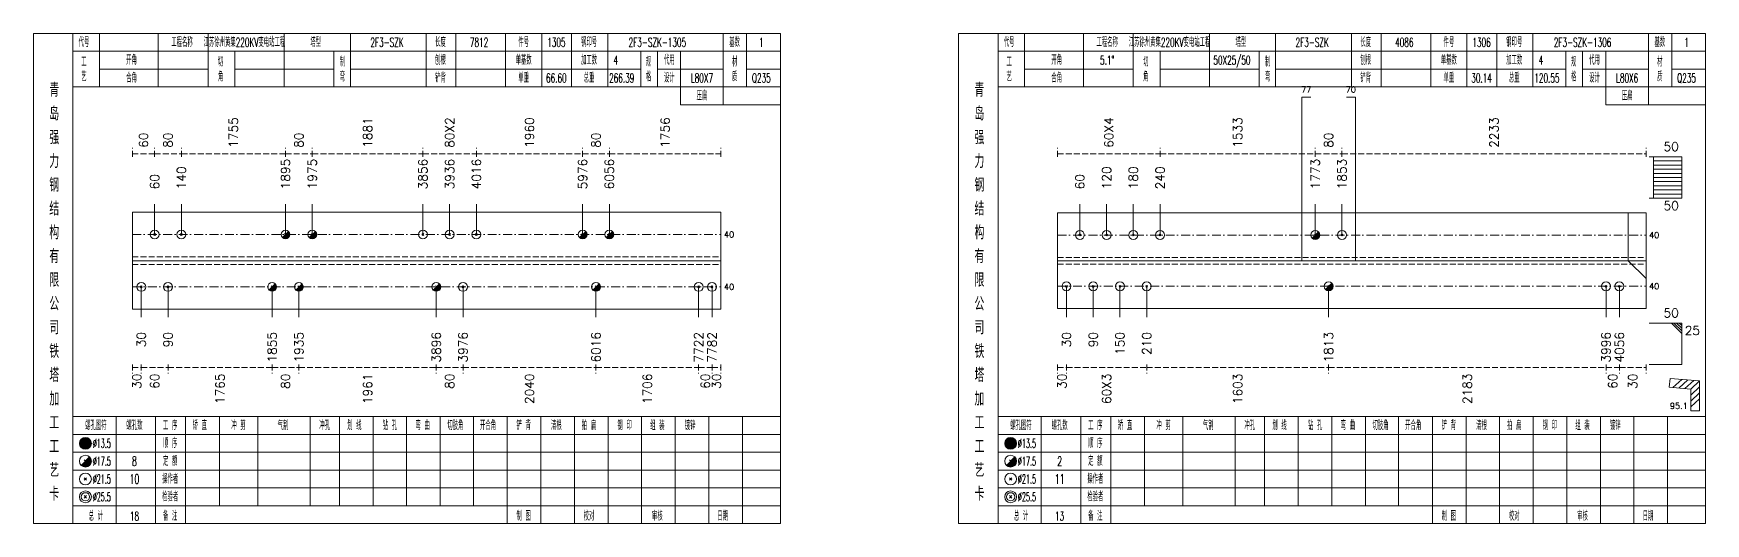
# Model space of a CAD drawing. Extents: x 0 to 4623, y -1159 to 4890.
# Drawn here: x 2803 to 3365, y 450 to 615 of the extents above; entities that cross this region are included whole.
import ezdxf
from ezdxf.enums import TextEntityAlignment as Align

# ---------------------------------------------------------------- set-up
doc = ezdxf.new("R2010")
doc.units = 0
doc.header["$MEASUREMENT"] = 0
doc.linetypes.add('一点画线', pattern=[5.2, 3, -1, 0.2, -1])
doc.linetypes.add('虚线', pattern=[2.75, 2, -0.75])
doc.layers.get('0').update_dxf_attribs({"linetype": 'CONTINUOUS', "lineweight": 25})
for name, color, linetype, lineweight in [('1', 7, 'CONTINUOUS', 25), ('2', 7, 'CONTINUOUS', 25), ('4', 7, 'CONTINUOUS', 25), ('5', 7, 'CONTINUOUS', 25)]:
    doc.layers.add(name, color=color, linetype=linetype, lineweight=lineweight)
doc.styles.get("Standard").update_dxf_attribs({"font": 'simplex.shx', "width": 0.7, "height": 3, "bigfont": 'gbhzfs.shx'})

# ---------------------------------------------------------------- blocks, each defined once
blk = doc.blocks.new('孔21.5')
at = {"layer": '5', "color": 7, "linetype": 'Continuous', "lineweight": 13}
for p, q in [((-0.2, -0.2), (0.2, 0.2)), ((-0.2, 0.2), (0.2, -0.2))]:
    blk.add_line(p, q, dxfattribs=at)
blk.add_circle((0, 0), 1, dxfattribs=at)
blk = doc.blocks.new('孔17.5')
at = {"layer": '5', "color": 7, "linetype": 'Continuous', "lineweight": 13}
for p, q in [((-0.707, -0.707), (0.707, 0.707)), ((-0.2, 0.2), (0.2, -0.2))]:
    blk.add_line(p, q, dxfattribs=at)
blk.add_circle((0, 0), 1, dxfattribs=at)
for radius in [0.9, 0.8, 0.7, 0.6, 0.5, 0.4, 0.3, 0.2, 0.1]:
    blk.add_arc((0, 0), radius, 225, 45, dxfattribs=at)

msp = doc.modelspace()

# ---------------------------------------------------------------- linework, layer by layer
at = {"color": 8, "linetype": '虚线', "lineweight": 9}
for p, q in [((2835.9, 573.5), (2835.9, 576.5)), ((2835.9, 574.5), (2843.4, 574.5)), ((2843.4, 573.5), (2843.4, 576.5)), ((2843.4, 573.5), (2843.4, 576.5)), ((2843.4, 574.5), (2852.4, 574.5)), ((2852.4, 573.5), (2852.4, 576.5)), ((2852.4, 573.5), (2852.4, 576.5)), ((2852.4, 574.5), (2887.44, 574.5)), ((2887.44, 573.5), (2887.44, 576.5)), ((2887.44, 573.5), (2887.44, 576.5)), ((2887.44, 574.5), (2896.44, 574.5)), ((2896.44, 573.5), (2896.44, 576.5)), ((2896.44, 573.5), (2896.44, 576.5)), ((2896.44, 574.5), (2933.682, 574.5)), ((2933.682, 573.5), (2933.682, 576.5)), ((2933.682, 573.5), (2933.682, 576.5)), ((2933.682, 574.5), (2951.682, 574.5)), ((2951.682, 573.5), (2951.682, 576.5)), ((2951.682, 573.5), (2951.682, 576.5)), ((2951.682, 574.5), (2987.442, 574.5)), ((2987.442, 573.5), (2987.442, 576.5)), ((2987.442, 573.5), (2987.442, 576.5)), ((2987.442, 574.5), (2996.442, 574.5)), ((2996.442, 573.5), (2996.442, 576.5)), ((2996.442, 573.5), (2996.442, 576.5)), ((2996.442, 574.5), (3034, 574.5)), ((3034, 573.5), (3034, 576.5)), ((3147.3, 573.5), (3147.3, 576.5)), ((3147.3, 574.5), (3181.8, 574.5)), ((3181.8, 573.5), (3181.8, 576.5)), ((3181.8, 573.5), (3181.8, 576.5)), ((3181.8, 574.5), (3234.027, 574.5)), ((3234.027, 573.5), (3234.027, 576.5)), ((3234.027, 573.5), (3234.027, 576.5)), ((3234.027, 574.5), (3243.027, 574.5)), ((3243.027, 573.5), (3243.027, 576.5)), ((3243.027, 573.5), (3243.027, 576.5)), ((3243.027, 574.5), (3345.4, 574.5)), ((3345.4, 573.5), (3345.4, 576.5)), ((2835.9, 503.5), (2835.9, 500.5)), ((2835.9, 502.5), (2838.9, 502.5)), ((2838.9, 503.5), (2838.9, 500.5)), ((2838.9, 503.5), (2838.9, 500.5)), ((2838.9, 502.5), (2847.9, 502.5)), ((2847.9, 503.5), (2847.9, 500.5)), ((2847.9, 503.5), (2847.9, 500.5)), ((2847.9, 502.5), (2882.94, 502.5)), ((2882.94, 503.5), (2882.94, 500.5)), ((2882.94, 503.5), (2882.94, 500.5)), ((2882.94, 502.5), (2891.94, 502.5)), ((2891.94, 503.5), (2891.94, 500.5)), ((2891.94, 503.5), (2891.94, 500.5)), ((2891.94, 502.5), (2938.182, 502.5)), ((2938.182, 503.5), (2938.182, 500.5)), ((2938.182, 503.5), (2938.182, 500.5)), ((2938.182, 502.5), (2947.182, 502.5)), ((2947.182, 503.5), (2947.182, 500.5)), ((2947.182, 503.5), (2947.182, 500.5)), ((2947.182, 502.5), (2991.942, 502.5)), ((2991.942, 503.5), (2991.942, 500.5)), ((2991.942, 503.5), (2991.942, 500.5)), ((2991.942, 502.5), (3026.5, 502.5)), ((3026.5, 503.5), (3026.5, 500.5)), ((3026.5, 503.5), (3026.5, 500.5)), ((3026.5, 502.5), (3031, 502.5)), ((3031, 503.5), (3031, 500.5)), ((3031, 503.5), (3031, 500.5)), ((3031, 502.5), (3034, 502.5)), ((3034, 503.5), (3034, 500.5)), ((3147.3, 503.5), (3147.3, 500.5)), ((3147.3, 502.5), (3150.3, 502.5)), ((3150.3, 503.5), (3150.3, 500.5)), ((3150.3, 503.5), (3150.3, 500.5)), ((3150.3, 502.5), (3177.3, 502.5)), ((3177.3, 503.5), (3177.3, 500.5)), ((3177.3, 503.5), (3177.3, 500.5)), ((3177.3, 502.5), (3238.527, 502.5)), ((3238.527, 503.5), (3238.527, 500.5)), ((3238.527, 503.5), (3238.527, 500.5)), ((3238.527, 502.5), (3331.9, 502.5)), ((3331.9, 503.5), (3331.9, 500.5)), ((3331.9, 503.5), (3331.9, 500.5)), ((3331.9, 502.5), (3336.4, 502.5)), ((3336.4, 503.5), (3336.4, 500.5)), ((3336.4, 503.5), (3336.4, 500.5)), ((3336.4, 502.5), (3345.4, 502.5)), ((3345.4, 503.5), (3345.4, 500.5))]:
    msp.add_line(p, q, dxfattribs=at)
at = {"color": 7, "linetype": 'Continuous', "lineweight": 13}
for p, q in [((3357.4, 573.5), (3346.4, 573.5)), ((3347.9, 559.5), (3347.9, 573.5)), ((3357.4, 572.1), (3347.9, 572.1)), ((3357.4, 570.7), (3347.9, 570.7)), ((3357.4, 569.3), (3347.9, 569.3)), ((3357.4, 559.5), (3357.4, 573.5)), ((3357.4, 567.9), (3347.9, 567.9)), ((3357.4, 566.5), (3347.9, 566.5)), ((3357.4, 565.1), (3347.9, 565.1)), ((3357.4, 563.7), (3347.9, 563.7)), ((2843.4, 547.312), (2843.4, 557.5)), ((2852.4, 547.312), (2852.4, 557.5)), ((2887.44, 547.312), (2887.44, 557.5)), ((2896.44, 547.312), (2896.44, 557.5)), ((2933.682, 547.312), (2933.682, 557.5)), ((2942.682, 547.312), (2942.682, 557.5)), ((2951.682, 547.312), (2951.682, 557.5)), ((2987.442, 547.312), (2987.442, 557.5)), ((2996.442, 547.312), (2996.442, 557.5)), ((3154.8, 547.125), (3154.8, 557.5)), ((3163.8, 547.125), (3163.8, 557.5)), ((3172.8, 547.125), (3172.8, 557.5)), ((3181.8, 547.125), (3181.8, 557.5)), ((3234.027, 547.125), (3234.027, 557.5)), ((3243.027, 547.125), (3243.027, 557.5)), ((3357.4, 559.5), (3346.4, 559.5)), ((3357.4, 562.3), (3347.9, 562.3)), ((3357.4, 560.9), (3347.9, 560.9)), ((3339.4, 538.5), (3339.4, 554.625)), ((3345.4, 532.5), (3339.4, 538.5)), ((2838.9, 529.688), (2838.9, 519.5)), ((2847.9, 529.688), (2847.9, 519.5)), ((2882.94, 529.688), (2882.94, 519.5)), ((2891.94, 529.688), (2891.94, 519.5)), ((2938.182, 529.688), (2938.182, 519.5)), ((2947.182, 529.688), (2947.182, 519.5)), ((2991.942, 529.688), (2991.942, 519.5)), ((3026.5, 529.688), (3026.5, 519.5)), ((3031, 529.688), (3031, 519.5)), ((3150.3, 529.875), (3150.3, 519.5)), ((3159.3, 529.875), (3159.3, 519.5)), ((3168.3, 529.875), (3168.3, 519.5)), ((3177.3, 529.875), (3177.3, 519.5)), ((3238.527, 529.875), (3238.527, 519.5)), ((3331.9, 529.875), (3331.9, 519.5)), ((3336.4, 529.875), (3336.4, 519.5)), ((3357.4, 517.5), (3346.4, 517.5)), ((3353.9, 517.5), (3357.4, 514)), ((3354.775, 517.5), (3357.4, 514.875)), ((3355.65, 517.5), (3357.4, 515.75)), ((3356.525, 517.5), (3357.4, 516.625)), ((3357.4, 517.5), (3357.4, 503.5)), ((3357.4, 503.5), (3346.4, 503.5))]:
    msp.add_line(p, q, dxfattribs=at)
at = {"color": 7, "linetype": 'Continuous', "lineweight": 18}
for p, q in [((2835.9, 554.812), (2835.9, 522.188)), ((2835.9, 554.812), (3034, 554.812)), ((3034, 554.812), (3034, 522.188)), ((3147.3, 554.625), (3147.3, 522.375)), ((3147.3, 554.625), (3345.4, 554.625)), ((3345.4, 554.625), (3345.4, 522.375)), ((2835.9, 538.5), (3034, 538.5)), ((3147.3, 538.5), (3345.4, 538.5))]:
    msp.add_line(p, q, dxfattribs=at)
at = {"color": 3, "linetype": '一点画线', "lineweight": 13}
for p, q in [((2835.9, 547.312), (3034, 547.312)), ((3147.3, 547.125), (3345.4, 547.125)), ((2835.9, 529.688), (3034, 529.688)), ((3147.3, 529.875), (3345.4, 529.875))]:
    msp.add_line(p, q, dxfattribs=at)
at = {"color": 1, "linetype": '虚线', "lineweight": 18}
for p, q in [((2835.9, 539.812), (3034, 539.812)), ((2835.9, 537.188), (3034, 537.188)), ((3147.3, 539.625), (3345.4, 539.625)), ((3147.3, 537.375), (3345.4, 537.375))]:
    msp.add_line(p, q, dxfattribs=at)
at = {"layer": '1', "color": 7, "linetype": 'Continuous', "lineweight": 18}
for p, q in [((2835.9, 522.188), (3034, 522.188)), ((3147.3, 522.375), (3345.4, 522.375))]:
    msp.add_line(p, q, dxfattribs=at)
at = {"layer": '2', "color": 7, "linetype": 'Continuous', "lineweight": 13}
for p, q in [((3229.527, 538.5), (3229.527, 593.5)), ((3229.527, 593.5), (3232.527, 593.5)), ((3247.527, 593.5), (3244.527, 593.5)), ((3247.527, 538.5), (3247.527, 593.5)), ((3353.44, 498.889), (3353.173, 495.901)), ((3353.173, 495.901), (3360.4, 495.256)), ((3363.4, 498), (3353.44, 498.889)), ((3354.424, 495.789), (3357.424, 498.533)), ((3356.416, 495.611), (3359.416, 498.356)), ((3358.408, 495.434), (3361.408, 498.178)), ((3360.4, 495.256), (3363.4, 498)), ((3360.4, 493.256), (3363.4, 496)), ((3363.4, 488), (3363.4, 498)), ((3360.4, 495.256), (3360.4, 488)), ((3360.4, 491.256), (3363.4, 494)), ((3360.4, 489.256), (3363.4, 492)), ((3360.4, 488), (3363.4, 488))]:
    msp.add_line(p, q, dxfattribs=at)
at = {"layer": '4', "color": 1, "linetype": 'Continuous', "lineweight": 18}
for p, q in [((2815.9, 450), (2815.9, 615)), ((2824.8, 597), (2824.8, 615)), ((2844.6, 597), (2844.6, 615)), ((2861.4, 597), (2861.4, 615)), ((2887, 597), (2887, 615)), ((2909.3, 597), (2909.3, 615)), ((2934.8, 597), (2934.8, 615)), ((2944.8, 597), (2944.8, 615)), ((2961.5, 597), (2961.5, 615)), ((2973.7, 597), (2973.7, 615)), ((2983.7, 597), (2983.7, 615)), ((2995.9, 597), (2995.9, 615)), ((3034.8, 591), (3034.8, 615)), ((3042.6, 597), (3042.6, 615)), ((3127.3, 450), (3127.3, 615)), ((3136.2, 597), (3136.2, 615)), ((3156, 597), (3156, 615)), ((3172.8, 597), (3172.8, 615)), ((3198.4, 597), (3198.4, 615)), ((3220.7, 597), (3220.7, 615)), ((3246.2, 597), (3246.2, 615)), ((3256.2, 597), (3256.2, 615)), ((3272.9, 597), (3272.9, 615)), ((3285.1, 597), (3285.1, 615)), ((3295.1, 597), (3295.1, 615)), ((3307.3, 597), (3307.3, 615)), ((3346.2, 591), (3346.2, 615)), ((3354, 597), (3354, 615)), ((2815.9, 609), (3054, 609)), ((2870.4, 597), (2870.4, 609)), ((2903.7, 597), (2903.7, 609)), ((3007, 597), (3007, 609)), ((3012.6, 597), (3012.6, 609)), ((3020.4, 591), (3020.4, 609)), ((3127.3, 609), (3365.4, 609)), ((3181.8, 597), (3181.8, 609)), ((3215.1, 597), (3215.1, 609)), ((3318.4, 597), (3318.4, 609)), ((3324, 597), (3324, 609)), ((3331.8, 591), (3331.8, 609)), ((2824.8, 603), (2861.4, 603)), ((2870.4, 603), (2903.7, 603)), ((2909.3, 603), (3007, 603)), ((3012.6, 603), (3034.8, 603)), ((3042.6, 603), (3054, 603)), ((3136.2, 603), (3172.8, 603)), ((3181.8, 603), (3215.1, 603)), ((3220.7, 603), (3318.4, 603)), ((3324, 603), (3346.2, 603)), ((3354, 603), (3365.4, 603)), ((2815.9, 597), (3054, 597)), ((3127.3, 597), (3365.4, 597)), ((3020.4, 591), (3054, 591)), ((3331.8, 591), (3365.4, 591)), ((2815.9, 486), (3054, 486)), ((2830.4, 450), (2830.4, 486)), ((2843.7, 450), (2843.7, 486)), ((2853.8, 450), (2853.8, 486)), ((2865.2, 456), (2865.2, 486)), ((2878.1, 456), (2878.1, 486)), ((2895.7, 456), (2895.7, 486)), ((2905.6, 456), (2905.6, 486)), ((2916.9, 456), (2916.9, 486)), ((2928.2, 456), (2928.2, 486)), ((2939.5, 456), (2939.5, 486)), ((2950.7, 456), (2950.7, 486)), ((2962.1, 456), (2962.1, 486)), ((2973.4, 456), (2973.4, 486)), ((2984.7, 456), (2984.7, 486)), ((2996, 456), (2996, 486)), ((3007.3, 456), (3007.3, 486)), ((3018.6, 456), (3018.6, 486)), ((3029.9, 456), (3029.9, 486)), ((3041.2, 456), (3041.2, 486)), ((3127.3, 486), (3365.4, 486)), ((3141.8, 450), (3141.8, 486)), ((3155.1, 450), (3155.1, 486)), ((3165.2, 450), (3165.2, 486)), ((3176.6, 456), (3176.6, 486)), ((3189.5, 456), (3189.5, 486)), ((3207.1, 456), (3207.1, 486)), ((3217, 456), (3217, 486)), ((3228.3, 456), (3228.3, 486)), ((3239.6, 456), (3239.6, 486)), ((3250.9, 456), (3250.9, 486)), ((3262.1, 456), (3262.1, 486)), ((3273.5, 456), (3273.5, 486)), ((3284.8, 456), (3284.8, 486)), ((3296.1, 456), (3296.1, 486)), ((3307.4, 456), (3307.4, 486)), ((3318.7, 456), (3318.7, 486)), ((3330, 456), (3330, 486)), ((3341.3, 456), (3341.3, 486)), ((3352.6, 456), (3352.6, 486)), ((2815.9, 480), (3054, 480)), ((3127.3, 480), (3365.4, 480)), ((2815.9, 474), (3054, 474)), ((3127.3, 474), (3365.4, 474)), ((2815.9, 468), (3054, 468)), ((3127.3, 468), (3365.4, 468)), ((2815.9, 462), (3054, 462)), ((3127.3, 462), (3365.4, 462)), ((2815.9, 456), (3054, 456)), ((2962.1, 450), (2962.1, 456)), ((2973.4, 450), (2973.4, 456)), ((2984.7, 450), (2984.7, 456)), ((2996, 450), (2996, 456)), ((3007.3, 450), (3007.3, 456)), ((3018.6, 450), (3018.6, 456)), ((3029.9, 450), (3029.9, 456)), ((3041.2, 450), (3041.2, 456)), ((3127.3, 456), (3365.4, 456)), ((3273.5, 450), (3273.5, 456)), ((3284.8, 450), (3284.8, 456)), ((3296.1, 450), (3296.1, 456)), ((3307.4, 450), (3307.4, 456)), ((3318.7, 450), (3318.7, 456)), ((3330, 450), (3330, 456)), ((3341.3, 450), (3341.3, 456)), ((3352.6, 450), (3352.6, 456))]:
    msp.add_line(p, q, dxfattribs=at)
at = {"layer": '4', "color": 7, "linetype": 'Continuous', "lineweight": 13}
for p, q in [((2819.9, 476.8), (2820.3, 477.2)), ((2820.3, 476.8), (2819.9, 477.2)), ((3131.3, 476.8), (3131.7, 477.2)), ((3131.7, 476.8), (3131.3, 477.2)), ((2818.686, 469.586), (2821.514, 472.414)), ((2819.7, 471.4), (2820.5, 470.6)), ((3130.086, 469.586), (3132.914, 472.414)), ((3131.1, 471.4), (3131.9, 470.6)), ((2819.7, 464.6), (2820.5, 465.4)), ((2819.7, 465.4), (2820.5, 464.6)), ((3131.1, 464.6), (3131.9, 465.4)), ((3131.1, 465.4), (3131.9, 464.6)), ((2819.7, 458.6), (2820.5, 459.4)), ((2819.7, 459.4), (2820.5, 458.6)), ((3131.1, 458.6), (3131.9, 459.4)), ((3131.1, 459.4), (3131.9, 458.6))]:
    msp.add_line(p, q, dxfattribs=at)
at = {"layer": '4', "color": 1, "linetype": 'Continuous', "lineweight": 18}
for points in [[(2802.6, 615), (2802.6, 450), (3054, 450), (3054, 615)], [(3114, 615), (3114, 450), (3365.4, 450), (3365.4, 615)]]:
    msp.add_lwpolyline(points, close=True, dxfattribs=at)
at = {"layer": '4', "color": 7, "linetype": 'Continuous', "lineweight": 13}
for centre, radius in [((2820.1, 477), 2), ((2820.1, 477), 1.8), ((2820.1, 477), 1.6), ((2820.1, 477), 1.4), ((3131.5, 477), 2), ((3131.5, 477), 1.8), ((3131.5, 477), 1.6), ((3131.5, 477), 1.4), ((2820.1, 471), 2), ((2820.1, 477), 1.2), ((2820.1, 477), 1), ((2820.1, 477), 0.8), ((2820.1, 477), 0.6), ((2820.1, 477), 0.4), ((2820.1, 477), 0.2), ((3131.5, 471), 2), ((3131.5, 477), 1.2), ((3131.5, 477), 1), ((3131.5, 477), 0.8), ((3131.5, 477), 0.6), ((3131.5, 477), 0.4), ((3131.5, 477), 0.2), ((2820.1, 465), 2), ((3131.5, 465), 2), ((2820.1, 459), 2), ((2820.1, 459), 1.4), ((3131.5, 459), 2), ((3131.5, 459), 1.4)]:
    msp.add_circle(centre, radius, dxfattribs=at)
for centre, radius in [((2820.1, 471), 1.8), ((2820.1, 471), 1.6), ((2820.1, 471), 1.4), ((2820.1, 471), 1.2), ((2820.1, 471), 1), ((2820.1, 471), 0.8), ((2820.1, 471), 0.6), ((2820.1, 471), 0.4), ((2820.1, 471), 0.2), ((3131.5, 471), 1.8), ((3131.5, 471), 1.6), ((3131.5, 471), 1.4), ((3131.5, 471), 1.2), ((3131.5, 471), 1), ((3131.5, 471), 0.8), ((3131.5, 471), 0.6), ((3131.5, 471), 0.4), ((3131.5, 471), 0.2)]:
    msp.add_arc(centre, radius, 225, 45, dxfattribs=at)

# ---------------------------------------------------------------- block references
at = {"color": 7, "linetype": 'Continuous', "lineweight": 13, "xscale": 1.5, "yscale": 1.5, "zscale": 1.5}
for name, p in [('孔21.5', (2843.4, 547.312)), ('孔21.5', (2852.4, 547.312)), ('孔17.5', (2887.44, 547.312)), ('孔17.5', (2896.44, 547.312)), ('孔21.5', (2933.682, 547.312)), ('孔21.5', (2942.682, 547.312)), ('孔21.5', (2951.682, 547.312)), ('孔17.5', (2987.442, 547.312)), ('孔17.5', (2996.442, 547.312)), ('孔21.5', (3154.8, 547.125)), ('孔21.5', (3163.8, 547.125)), ('孔21.5', (3172.8, 547.125)), ('孔21.5', (3181.8, 547.125)), ('孔17.5', (3234.027, 547.125)), ('孔21.5', (3243.027, 547.125))]:
    msp.add_blockref(name, p, dxfattribs=at)
at = {"layer": '1', "color": 7, "linetype": 'Continuous', "lineweight": 13, "xscale": 1.5, "yscale": 1.5, "zscale": 1.5}
for name, p in [('孔21.5', (2838.9, 529.688)), ('孔21.5', (2847.9, 529.688)), ('孔17.5', (2882.94, 529.688)), ('孔17.5', (2891.94, 529.688)), ('孔17.5', (2938.182, 529.688)), ('孔21.5', (2947.182, 529.688)), ('孔17.5', (2991.942, 529.688)), ('孔21.5', (3026.5, 529.688)), ('孔21.5', (3031, 529.688)), ('孔21.5', (3150.3, 529.875)), ('孔21.5', (3159.3, 529.875)), ('孔21.5', (3168.3, 529.875)), ('孔21.5', (3177.3, 529.875)), ('孔17.5', (3238.527, 529.875)), ('孔21.5', (3331.9, 529.875)), ('孔21.5', (3336.4, 529.875))]:
    msp.add_blockref(name, p, dxfattribs=at)

# ---------------------------------------------------------------- texts
at = {"color": 8, "linetype": 'Continuous', "lineweight": 9}
for s, p in [('1755', (2869.92, 576.5)), ('1881', (2915.061, 576.5)), ('80X2', (2942.682, 576.5)), ('1960', (2969.562, 576.5)), ('1756', (3015.221, 576.5)), ('60X4', (3164.55, 576.5)), ('1533', (3207.913, 576.5)), ('2233', (3294.213, 576.5)), ('60', (2839.65, 576.5)), ('80', (2847.9, 576.5)), ('80', (2891.94, 576.5)), ('80', (2991.942, 576.5)), ('80', (3238.527, 576.5))]:
    msp.add_text(s, height=3, rotation=90, dxfattribs=at).set_placement(p, align=Align.MIDDLE_LEFT)
at = {"color": 7, "linetype": 'Continuous', "lineweight": 13}
for p in [(3356.4, 574.5), (3356.4, 518.5)]:
    msp.add_text('50', height=3, dxfattribs=at).set_placement(p, align=Align.BOTTOM_RIGHT)
for s, p in [('140', (2852.4, 562.5)), ('1895', (2887.44, 562.5)), ('1975', (2896.44, 562.5)), ('3856', (2933.682, 562.5)), ('3936', (2942.682, 562.5)), ('4016', (2951.682, 562.5)), ('5976', (2987.442, 562.5)), ('6056', (2996.442, 562.5)), ('120', (3163.8, 562.5)), ('180', (3172.8, 562.5)), ('240', (3181.8, 562.5)), ('1773', (3234.027, 562.5)), ('1853', (3243.027, 562.5)), ('60', (2843.4, 562.5)), ('60', (3154.8, 562.5))]:
    msp.add_text(s, height=3, rotation=90, dxfattribs=at).set_placement(p, align=Align.MIDDLE_LEFT)
msp.add_text('50', height=3, dxfattribs=at).set_placement((3356.4, 558.5), align=Align.TOP_RIGHT)
for p in [(3035, 547.312), (3346.4, 547.125), (3035, 529.688), (3346.4, 529.875)]:
    msp.add_text('40', height=2, dxfattribs=at).set_placement(p, align=Align.MIDDLE_LEFT)
msp.add_text('25', height=3, dxfattribs=at).set_placement((3358.4, 516.5), align=Align.TOP_LEFT)
at = {"color": 8, "linetype": 'Continuous', "lineweight": 9}
for s, p in [('30', (2837.4, 500.5)), ('60', (2843.4, 500.5)), ('1765', (2865.42, 500.5)), ('80', (2887.44, 500.5)), ('1961', (2915.061, 500.5)), ('80', (2942.682, 500.5)), ('2040', (2969.562, 500.5)), ('1706', (3009.221, 500.5)), ('60', (3028.75, 500.5)), ('30', (3032.5, 500.5)), ('30', (3148.8, 500.5)), ('60X3', (3163.8, 500.5)), ('1603', (3207.913, 500.5)), ('2183', (3285.213, 500.5)), ('60', (3334.15, 500.5)), ('30', (3340.9, 500.5))]:
    msp.add_text(s, height=3, rotation=90, dxfattribs=at).set_placement(p, align=Align.MIDDLE_RIGHT)
at = {"layer": '1', "color": 7, "linetype": 'Continuous', "lineweight": 13}
for s, p in [('30', (2838.9, 514.5)), ('90', (2847.9, 514.5)), ('1855', (2882.94, 514.5)), ('1935', (2891.94, 514.5)), ('3896', (2938.182, 514.5)), ('3976', (2947.182, 514.5)), ('6016', (2991.942, 514.5)), ('7722', (3026.5, 514.5)), ('7782', (3031, 514.5)), ('30', (3150.3, 514.5)), ('90', (3159.3, 514.5)), ('150', (3168.3, 514.5)), ('210', (3177.3, 514.5)), ('1813', (3238.527, 514.5)), ('3996', (3331.9, 514.5)), ('4056', (3336.4, 514.5))]:
    msp.add_text(s, height=3, rotation=90, dxfattribs=at).set_placement(p, align=Align.MIDDLE_RIGHT)
at = {"layer": '2', "color": 7, "linetype": 'Continuous', "lineweight": 13}
for s, p in [('77', (3231.027, 594.5)), ('70', (3246.027, 594.5))]:
    msp.add_text(s, height=2, dxfattribs=at).set_placement(p, align=Align.BOTTOM_CENTER)
msp.add_text('95.1', height=2, dxfattribs=at).set_placement((3359.4, 488), align=Align.BOTTOM_RIGHT)
at = {"layer": '4', "color": 1, "linetype": 'Continuous', "lineweight": 13}
for s, height, width, p in [('代号', 3, 0.6, (2819.6, 612)), ('工程名称', 3, 0.6, (2852.6, 612)), ('江苏徐州黄集220KV变电站工程', 3, 0.6, (2873.6, 612)), ('塔型', 3, 0.6, (2897.6, 612)), ('2F3-SZK', 3, 0.6, (2921.6, 612)), ('长度', 3, 0.6, (2939.6, 612)), ('7812', 3, 0.6, (2952.6, 612)), ('件号', 3, 0.6, (2967.6, 612)), ('1305', 3, 0.6, (2978.6, 612)), ('钢印号', 3, 0.6, (2989.6, 612)), ('2F3-SZK-1305', 3, 0.6, (3012.6, 612)), ('基数', 3, 0.6, (3038.6, 612)), ('1', 3, 0.6, (3047.6, 612)), ('代号', 3, 0.6, (3131, 612)), ('工程名称', 3, 0.6, (3164, 612)), ('江苏徐州黄集220KV变电站工程', 3, 0.6, (3185, 612)), ('塔型', 3, 0.6, (3209, 612)), ('2F3-SZK', 3, 0.6, (3233, 612)), ('长度', 3, 0.6, (3251, 612)), ('4086', 3, 0.6, (3264, 612)), ('件号', 3, 0.6, (3279, 612)), ('1306', 3, 0.6, (3290, 612)), ('钢印号', 3, 0.6, (3301, 612)), ('2F3-SZK-1306', 3, 0.6, (3324, 612)), ('基数', 3, 0.6, (3350, 612)), ('1', 3, 0.6, (3359, 612)), ('50X25/50', 3, 0.6, (3206, 606)), ('工', 3, 0.6, (2819.6, 605.4)), ('艺', 3, 0.6, (2819.6, 600.4)), ('开角', 3, 0.6, (2835.6, 606)), ('切', 3, 0.6, (2865.6, 605.4)), ('角', 3, 0.6, (2865.6, 600.4)), ('制', 3, 0.6, (2906.6, 605.4)), ('弯', 3, 0.6, (2906.6, 600.4)), ('刨根', 3, 0.6, (2939.6, 606)), ('单基数', 3, 0.6, (2967.6, 606)), ('加工数', 3, 0.6, (2989.6, 606)), ('4', 3, 0.6, (2998.6, 606)), ('格', 3, 0.6, (3009.6, 600.4)), ('规', 3, 0.6, (3009.6, 605.4)), ('代用', 3, 0.6, (3016.6, 606)), ('材', 3, 0.6, (3038.6, 605.4)), ('工', 3, 0.6, (3131, 605.4)), ('艺', 3, 0.6, (3131, 600.4)), ('开角', 3, 0.6, (3147, 606)), ('5.1%%d', 3, 0.6, (3164, 606)), ('切', 3, 0.6, (3177, 605.4)), ('角', 3, 0.6, (3177, 600.4)), ('制', 3, 0.6, (3218, 605.4)), ('弯', 3, 0.6, (3218, 600.4)), ('刨根', 3, 0.6, (3251, 606)), ('单基数', 3, 0.6, (3279, 606)), ('加工数', 3, 0.6, (3301, 606)), ('4', 3, 0.6, (3310, 606)), ('格', 3, 0.6, (3321, 600.4)), ('规', 3, 0.6, (3321, 605.4)), ('代用', 3, 0.6, (3328, 606)), ('材', 3, 0.6, (3350, 605.4)), ('青', 4.6, 0.8, (2809.6, 596)), ('合角', 3, 0.6, (2835.6, 600)), ('铲背', 3, 0.6, (2939.6, 600)), ('单重', 3, 0.6, (2967.6, 600)), ('66.60', 3, 0.6, (2978.6, 600)), ('总重', 3, 0.6, (2989.6, 600)), ('266.39', 3, 0.6, (3000.6, 600)), ('设计', 3, 0.6, (3016.6, 600)), ('L80X7', 3, 0.6, (3027.6, 600)), ('质', 3, 0.6, (3038.6, 600.4)), ('Q235', 3, 0.6, (3047.6, 600)), ('青', 4.6, 0.8, (3121, 596)), ('合角', 3, 0.6, (3147, 600)), ('铲背', 3, 0.6, (3251, 600)), ('单重', 3, 0.6, (3279, 600)), ('30.14', 3, 0.6, (3290, 600)), ('总重', 3, 0.6, (3301, 600)), ('120.55', 3, 0.6, (3312, 600)), ('设计', 3, 0.6, (3328, 600)), ('L80X6', 3, 0.6, (3339, 600)), ('质', 3, 0.6, (3350, 600.4)), ('Q235', 3, 0.6, (3359, 600)), ('压扁', 3, 0.6, (3027.6, 594)), ('压扁', 3, 0.6, (3339, 594)), ('岛', 4.6, 0.8, (2809.6, 588)), ('岛', 4.6, 0.8, (3121, 588)), ('强', 4.6, 0.8, (2809.6, 580)), ('强', 4.6, 0.8, (3121, 580)), ('力', 4.6, 0.8, (2809.6, 572)), ('力', 4.6, 0.8, (3121, 572)), ('钢', 4.6, 0.8, (2809.6, 564)), ('钢', 4.6, 0.8, (3121, 564)), ('结', 4.6, 0.8, (2809.6, 556)), ('结', 4.6, 0.8, (3121, 556)), ('构', 4.6, 0.8, (2809.6, 548)), ('构', 4.6, 0.8, (3121, 548)), ('有', 4.6, 0.8, (2809.6, 540)), ('有', 4.6, 0.8, (3121, 540)), ('限', 4.6, 0.8, (2809.6, 532)), ('限', 4.6, 0.8, (3121, 532)), ('公', 4.6, 0.8, (2809.6, 524)), ('公', 4.6, 0.8, (3121, 524)), ('司', 4.6, 0.8, (2809.6, 516)), ('司', 4.6, 0.8, (3121, 516)), ('铁', 4.6, 0.8, (2809.6, 508)), ('铁', 4.6, 0.8, (3121, 508)), ('塔', 4.6, 0.8, (2809.6, 500)), ('塔', 4.6, 0.8, (3121, 500)), ('加', 4.6, 0.8, (2809.6, 492)), ('加', 4.6, 0.8, (3121, 492)), ('工', 4.6, 0.8, (2809.6, 484)), ('螺孔图符', 3, 0.6, (2823.6, 483)), ('螺孔数', 3, 0.6, (2836.6, 483)), ('工 序', 3, 0.6, (2848.6, 483)), ('矫 直', 3, 0.6, (2858.6, 483)), ('冲 剪', 3, 0.6, (2871.6, 483)), ('气割', 3, 0.6, (2886.6, 483)), ('冲孔', 3, 0.6, (2900.6, 483)), ('划 线', 3, 0.6, (2910.6, 483)), ('钻 孔', 3, 0.6, (2922.6, 483)), ('弯 曲', 3, 0.6, (2933.6, 483)), ('切肢角', 3, 0.6, (2944.6, 483)), ('开合角', 3, 0.6, (2955.6, 483)), ('铲 背', 3, 0.6, (2967.6, 483)), ('清根', 3, 0.6, (2978.6, 483)), ('拍 扁', 3, 0.6, (2989.6, 483)), ('钢 印', 3, 0.6, (3001.6, 483)), ('组 装', 3, 0.6, (3012.6, 483)), ('镀锌', 3, 0.6, (3023.6, 483)), ('工', 4.6, 0.8, (3121, 484)), ('螺孔图符', 3, 0.6, (3135, 483)), ('螺孔数', 3, 0.6, (3148, 483)), ('工 序', 3, 0.6, (3160, 483)), ('矫 直', 3, 0.6, (3170, 483)), ('冲 剪', 3, 0.6, (3183, 483)), ('气割', 3, 0.6, (3198, 483)), ('冲孔', 3, 0.6, (3212, 483)), ('划 线', 3, 0.6, (3222, 483)), ('钻 孔', 3, 0.6, (3234, 483)), ('弯 曲', 3, 0.6, (3245, 483)), ('切肢角', 3, 0.6, (3256, 483)), ('开合角', 3, 0.6, (3267, 483)), ('铲 背', 3, 0.6, (3279, 483)), ('清根', 3, 0.6, (3290, 483)), ('拍 扁', 3, 0.6, (3301, 483)), ('钢 印', 3, 0.6, (3313, 483)), ('组 装', 3, 0.6, (3324, 483)), ('镀锌', 3, 0.6, (3335, 483)), ('%%C13.5', 3, 0.5, (2825.6, 477)), ('顺 序', 3, 0.6, (2848.6, 477)), ('%%C13.5', 3, 0.5, (3137, 477)), ('顺 序', 3, 0.6, (3160, 477)), ('工', 4.6, 0.8, (2809.6, 476)), ('定 额', 3, 0.6, (2848.6, 471)), ('工', 4.6, 0.8, (3121, 476)), ('定 额', 3, 0.6, (3160, 471)), ('艺', 4.6, 0.8, (2809.6, 468)), ('%%C17.5', 3, 0.5, (2825.6, 471)), ('8', 3.2, 0.6, (2836.6, 471)), ('艺', 4.6, 0.8, (3121, 468)), ('%%C17.5', 3, 0.5, (3137, 471)), ('2', 3.2, 0.6, (3148, 471)), ('卡', 4.6, 0.8, (2809.6, 460)), ('%%C21.5', 3, 0.5, (2825.6, 465)), ('10', 3.2, 0.6, (2836.6, 465)), ('操作者', 3, 0.6, (2848.6, 465)), ('卡', 4.6, 0.8, (3121, 460)), ('%%C21.5', 3, 0.5, (3137, 465)), ('11', 3.2, 0.6, (3148, 465)), ('操作者', 3, 0.6, (3160, 465)), ('%%C25.5', 3, 0.5, (2825.6, 459)), ('检验者', 3, 0.6, (2848.6, 459)), ('%%C25.5', 3, 0.5, (3137, 459)), ('检验者', 3, 0.6, (3160, 459)), ('总 计', 3, 0.6, (2823.6, 452.5)), ('18', 3, 0.6, (2836.6, 452.5)), ('备 注', 3, 0.6, (2848.6, 452.5)), ('制 图', 3, 0.6, (2967.6, 452.5)), ('校对', 3, 0.6, (2989.6, 452.5)), ('审核', 3, 0.6, (3012.6, 452.5)), ('日期', 3, 0.6, (3034.6, 452.5)), ('总 计', 3, 0.6, (3135, 452.5)), ('13', 3, 0.6, (3148, 452.5)), ('备 注', 3, 0.6, (3160, 452.5)), ('制 图', 3, 0.6, (3279, 452.5)), ('校对', 3, 0.6, (3301, 452.5)), ('审核', 3, 0.6, (3324, 452.5)), ('日期', 3, 0.6, (3346, 452.5))]:
    msp.add_text(s, height=height, dxfattribs=dict(at, width=width)).set_placement(p, align=Align.MIDDLE_CENTER)

doc.saveas('drawing.dxf')
